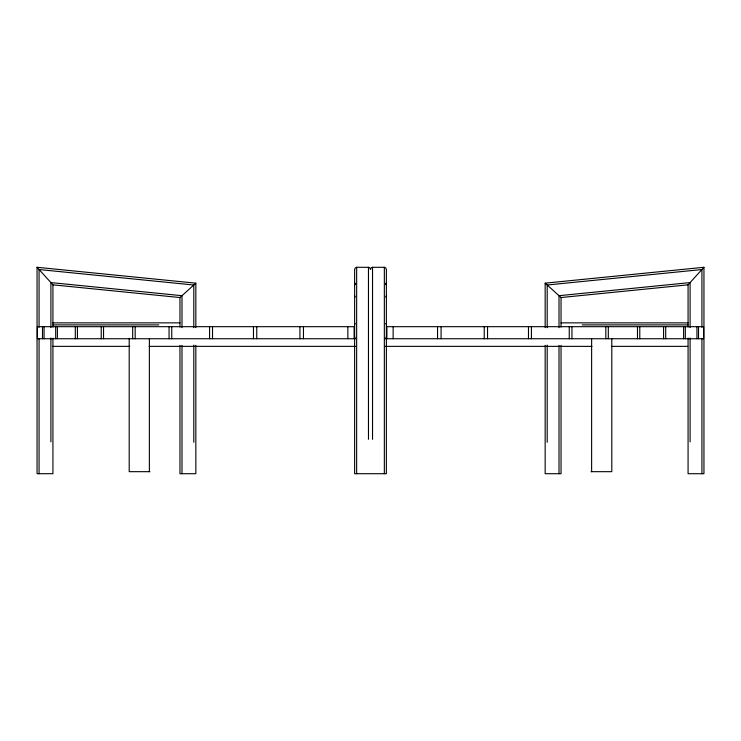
<?xml version="1.0" encoding="UTF-8"?>
<svg xmlns="http://www.w3.org/2000/svg" width="741" height="741" viewBox="0 0 741 741"><rect width="100%" height="100%" fill="white"/><g stroke="black" fill="none" stroke-linecap="round" stroke-linejoin="round"><path stroke-width="1.11" d="M386.376 282.59L385.783 284.173M354.624 285.007L355.217 283.71M386.376 295.696L385.783 297.002M688.074 327.04L688.074 284.831L703.95 267.288L703.95 473.712L688.074 473.712L688.074 338.072M179.961 327.04L179.961 297.539L195.837 283.164L37.05 267.288L37.05 473.712L52.926 473.712L52.926 338.146M356.653 267.288L355.217 267.946L354.624 269.539L354.624 473.712L386.376 473.712L386.376 269.539L385.783 267.946L384.347 267.288L372.167 267.325L371.093 267.946L370.5 269.539L369.907 267.946L368.833 267.325L356.653 267.288L356.653 473.712M545.163 327.578L545.163 283.164L703.95 267.288M545.163 283.164L561.039 297.539L688.074 284.831M52.926 322.863L179.961 322.863M561.039 322.863L688.074 322.863M52.926 324.901L158.787 324.901M582.213 324.901L688.074 324.901M355.541 338.739L37.411 338.739L37.411 326.679L354.115 326.679L354.115 338.739M385.153 338.739L703.589 338.739L703.589 326.679L386.885 326.679L386.885 338.739M52.657 346.362L129.805 346.362M149.182 346.362L355.541 346.362M385.153 346.362L591.985 346.362M611.77 346.362L687.759 346.362M149.969 471.674L129.203 471.674L129.203 338.739M591.031 471.674L611.797 471.674L611.797 338.739M37.05 267.288L52.926 284.831L179.961 297.539M385.783 283.71L386.376 285.007M355.217 297.002L354.624 295.696M355.217 284.173L354.624 282.59M701.922 327.383L701.922 269.539L547.201 285.007L547.201 327.689M701.922 338.73L701.922 473.712M698.504 326.679L698.504 338.739M696.938 326.679L696.938 338.739M690.103 327.596L690.103 282.59L559.01 295.696L559.01 327.652M690.103 337.989L690.103 441.858M685.314 326.679L685.314 338.739M683.61 326.679L683.61 338.739M665.696 326.679L665.696 338.739M663.575 326.679L663.575 338.739M639.779 326.679L639.779 338.739M637.473 326.679L637.473 338.739M608.315 326.679L608.315 338.739M605.823 326.679L605.823 338.739M591.624 338.739L591.624 471.674M571.95 326.679L571.95 338.739M569.255 326.679L569.255 338.739M561.039 297.539L561.039 327.04M561.039 345.399L561.039 473.712L545.163 473.712L545.163 345.306M559.01 345.399L559.01 473.712M547.201 345.13L547.201 442.257M531.427 326.679L531.427 338.739M528.481 326.679L528.481 338.739M487.532 326.679L487.532 338.739M484.243 326.679L484.243 338.739M441.08 326.679L441.08 338.739M437.542 326.679L437.542 338.739M393.138 326.679L393.138 338.739M384.347 267.288L384.347 473.712M372.528 267.288L372.528 439.311M368.472 267.288L368.472 439.311M347.862 326.679L347.862 338.739M303.458 326.679L303.458 338.739M299.92 326.679L299.92 338.739M256.757 326.679L256.757 338.739M253.468 326.679L253.468 338.739M212.519 326.679L212.519 338.739M209.573 326.679L209.573 338.739M195.837 283.164L195.837 327.578M195.837 345.306L195.837 473.712L179.961 473.712L179.961 345.399M193.799 327.689L193.799 285.007L39.078 269.539L39.078 327.383M193.799 345.13L193.799 442.257M181.99 327.652L181.99 295.696L50.897 282.59L50.897 327.596M181.99 345.399L181.99 473.712M171.745 326.679L171.745 338.739M169.05 326.679L169.05 338.739M149.376 338.739L149.376 471.674M135.177 326.679L135.177 338.739M132.685 326.679L132.685 338.739M103.527 326.679L103.527 338.739M101.221 326.679L101.221 338.739M77.425 326.679L77.425 338.739M75.304 326.679L75.304 338.739M57.39 326.679L57.39 338.739M55.686 326.679L55.686 338.739M52.926 284.831L52.926 327.04M50.897 337.989L50.897 441.858M44.062 326.679L44.062 338.739M42.496 326.679L42.496 338.739M39.078 338.73L39.078 473.712M385.783 323.456A2.028 2.028 0 0 1 386.376 324.901M386.376 336.71A2.028 2.028 0 0 1 385.783 338.146M354.624 324.901A2.028 2.028 0 0 1 355.217 323.456M355.217 338.146A2.028 2.028 0 0 1 354.624 336.71"/></g></svg>
